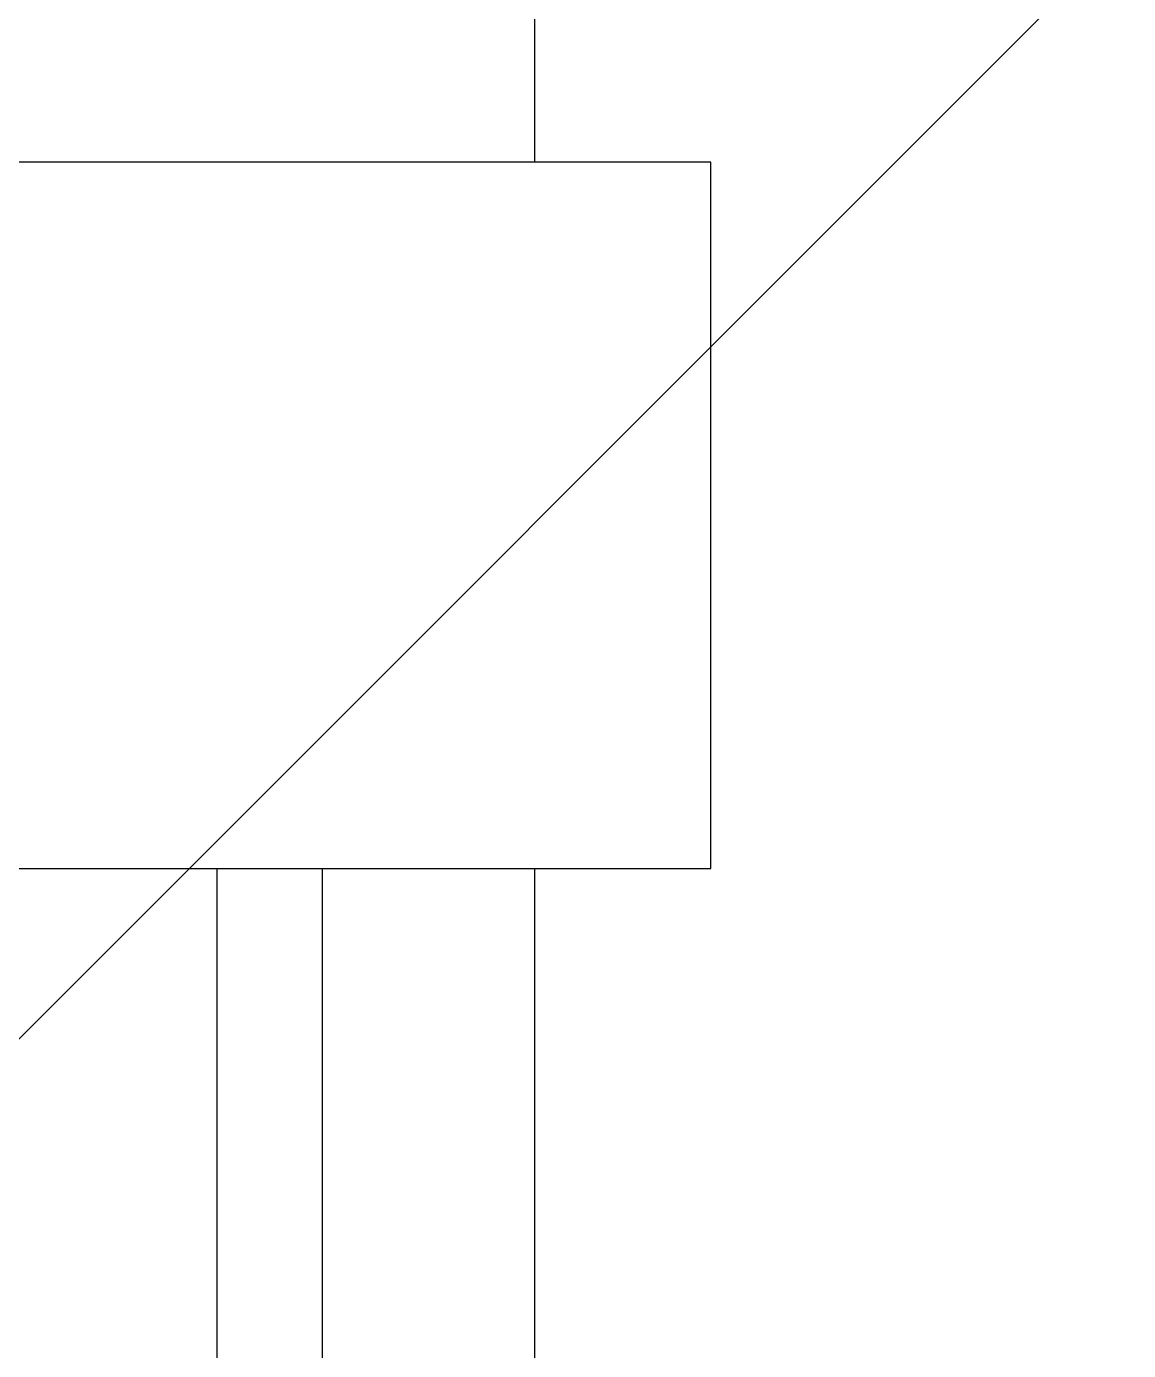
# Model space of a CAD drawing. Header units: millimetres. Extents: x 732 to 1037, y 127 to 299.
# Drawn here: x 734.2387 to 734.5509, y 288.5035 to 288.8785 of the extents above; entities that cross this region are included whole.
import ezdxf

# ---------------------------------------------------------------- set-up
doc = ezdxf.new("R2010")
doc.units = ezdxf.units.MM
doc.layers.add('I-ARQ', color=8, linetype='Continuous')

# ---------------------------------------------------------------- blocks, each defined once
blk = doc.blocks.new('A$C4CA24491')
at = {"layer": 'I-ARQ', "color": 2}
blk.add_line((0, 13.66048), (5.38504, 19.04552), dxfattribs=at)

msp = doc.modelspace()

# ---------------------------------------------------------------- linework, layer by layer
at = {"layer": 'I-ARQ'}
for p, q in [((734.38258, 289.18192), (734.38258, 288.84003)), ((734.43258, 288.84003), (734.23258, 288.84003)), ((734.43258, 288.64003), (734.43258, 288.84003)), ((734.23258, 288.64003), (734.43258, 288.64003)), ((734.29258, 288.64003), (734.29258, 288.14003)), ((734.32258, 288.14003), (734.32258, 288.64003)), ((734.38258, 288.64003), (734.38258, 287.97253)), ((734.38258, 288.64003), (734.38258, 287.93192))]:
    msp.add_line(p, q, dxfattribs=at)

# ---------------------------------------------------------------- block references
msp.add_blockref('A$C4CA24491', (733.63258, 274.32726))

doc.saveas('drawing.dxf')
